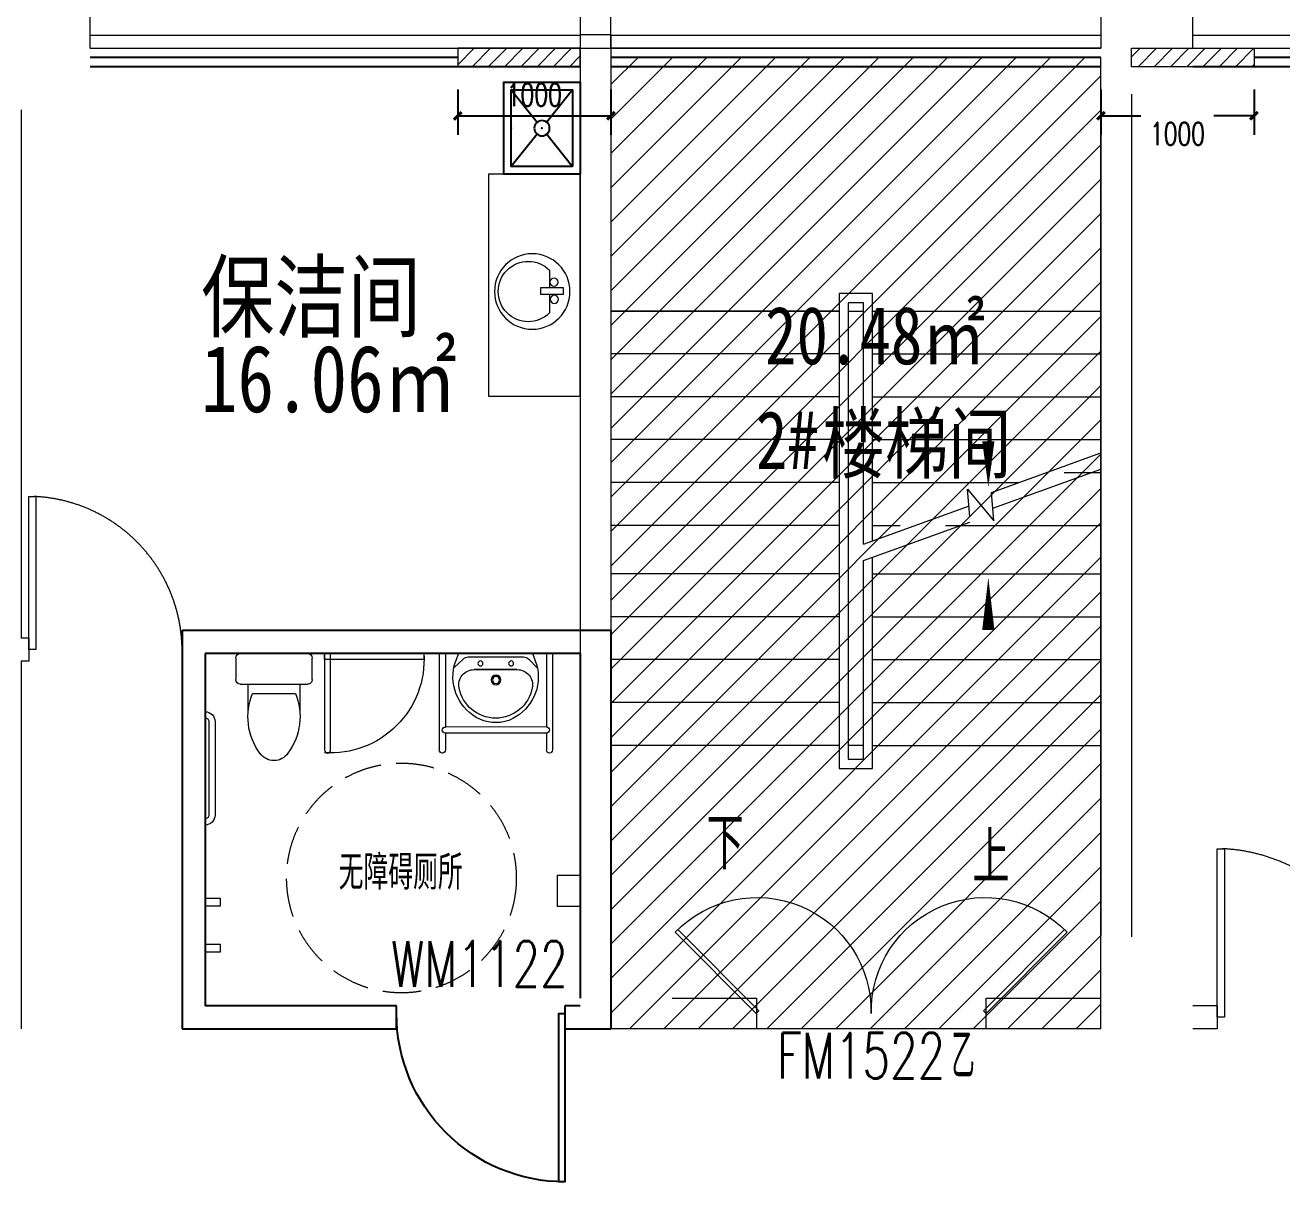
# Model space of a CAD drawing. Header units: millimetres. Extents: x 164760 to 3716174, y -1766400 to 11969.
# Drawn here: x 3494970 to 3503177, y -1753450 to -1745897 of the extents above; entities that cross this region are included whole.
import ezdxf

# ---------------------------------------------------------------- set-up
doc = ezdxf.new("R2010")
doc.units = ezdxf.units.MM
doc.header["$LTSCALE"] = 1000
doc.linetypes.add('HIDDEN', pattern=[0.375, 0.25, -0.125, 0, 0])
doc.linetypes.add('Toilet$0$DASH', pattern=[0.35, 0.25, -0.1])
doc.layers.get('0').update_dxf_attribs({"color": 253, "linetype": 'CONTINUOUS'})
doc.layers.get('Defpoints').update_dxf_attribs({"color": 250, "linetype": 'CONTINUOUS', "lineweight": 0})
for name, color, linetype in [('3', 253, 'CONTINUOUS'), ('DIM_SYMB', 253, 'CONTINUOUS'), ('FC-Text Annotation', 253, 'CONTINUOUS'), ('LVTRY', 253, 'CONTINUOUS'), ('PUB_DIM', 253, 'CONTINUOUS'), ('PUB_TEXT', 253, 'CONTINUOUS'), ('WINDOW_TEXT', 253, 'CONTINUOUS'), ('ZJ', 253, 'CONTINUOUS'), ('建-墙', 253, 'CONTINUOUS'), ('建-门', 253, 'CONTINUOUS')]:
    doc.layers.add(name, color=color, linetype=linetype)
for name, color, linetype, lineweight in [('A-FLOR-SPCL', 253, 'CONTINUOUS', 18), ('DOOR【门】', 253, 'CONTINUOUS', 0), ('RC-Hatch【天花填充】', 253, 'CONTINUOUS', 0), ('STAIR', 253, 'CONTINUOUS', 0), ('WALL', 253, 'CONTINUOUS', 0), ('Wall【墙体】', 253, 'CONTINUOUS', 0), ('Wall【新建墙】', 253, 'CONTINUOUS', 0), ('WINDOW', 253, 'CONTINUOUS', 0), ('Xline【辅助线】', 253, 'CONTINUOUS', 0), ('建-洁具', 253, 'CONTINUOUS', 5)]:
    doc.layers.add(name, color=color, linetype=linetype, lineweight=lineweight)
doc.styles.add('_TCH_DIM', font='SIMPLEX', dxfattribs={"bigfont": 'GBCBIG'})
doc.styles.add('_TCH_DIM_T3', font='SIMPLEX', dxfattribs={"width": 0.7058823529411766, "bigfont": 'GBCBIG'})
doc.styles.add('_TCH_WINDOW', font='SIMPLEX', dxfattribs={"bigfont": 'GBCBIG'})
doc.styles.add('DIM_FONT', font='SIMPLEX', dxfattribs={"width": 0.7, "bigfont": 'GBCBIG'})
doc.styles.get("Standard").update_dxf_attribs({"font": 'GBENOR', "bigfont": 'GBCBIG'})
doc.styles.add('Toilet$0$Are-Tiol-L2$0$dim_font', font='zjdz-s.shx', dxfattribs={"width": 0.7, "bigfont": 'zjdz.shx'})
doc.styles.add('宋体', font='', dxfattribs={"width": 0.7})
doc.styles.add('文字', font='')
doc.styles.get('宋体').set_extended_font_data('SimSun')
doc.styles.get('文字').set_extended_font_data('SimSun')
doc.dimstyles.new('_TCH_ARCH&&50', dxfattribs={"dimtxt": 148.75, "dimasz": 50, "dimexe": 125, "dimexo": 150, "dimgap": 63.125, "dimtad": 1, "dimdec": 0, "dimzin": 0, "dimdsep": 46, "dimtxsty": '_TCH_DIM_T3', "dimblk": 'ARCHTICK', "dimcen": 0.09, "dimclrt": 7, "dimazin": 2, "dimtfac": 1, "dimtdec": 0, "dimtix": 1, "dimtmove": 2, "dimatfit": 3, "dimfxl": 100, "dimtolj": 1, "dimtzin": 0, "dimarcsym": 0})
pattern_1 = [(45, (-53799.99999969173, 33.8616429285612), (-53.03300858899106, 53.03300858899106), [])]

# ---------------------------------------------------------------- blocks, each defined once
blk = doc.blocks.new('$WINLIB2D$00000004')
for p, q in [((-0.5, 0.5), (0.5, 0.5)), ((-0.5, 0.5), (-0.5, -0.5)), ((0.5, -0.5), (0.5, 0.5)), ((-0.5, 0.2405796575893152), (0.5, 0.2405796575893152)), ((-0.5, -0.5), (0.5, -0.5))]:
    blk.add_line(p, q)
blk = doc.blocks.new('DOOR_D01')
at = {"layer": 'DOOR【门】'}
blk.add_lwpolyline([(-0.4555555555555518, 0.9999999999999944), (-0.4555555555555518, 0), (-0.4999999999999964, 0), (-0.4999999999999964, 0.9999999999999944)], close=True, dxfattribs=at)
at = {"layer": 'DOOR【门】', "color": 8, "linetype": 'HIDDEN', "ltscale": 15}
blk.add_arc((-0.5113765151495361, -0.0104417424223312), 1.011430415491262, 0.5915171128877541, 87.46643902495387, dxfattribs=at)
blk = doc.blocks.new('$lvtry$00000191')
at = {"color": 0}
for p, q in [((-250, -50, 1e-08), (-39.04344047215273, -218.7652476222793, 1e-08)), ((39.04344047215273, -218.7652476222793, 1e-08), (250, -50, 1e-08)), ((-250, -450, 1e-08), (-39.04344047215273, -281.2347523777207, 1e-08)), ((39.04344047215273, -281.2347523777244, 1e-08), (250, -450, 1e-08))]:
    blk.add_line(p, q, dxfattribs=at)
at = {"color": 0, "elevation": 1e-08}
for points in [[(300, -500), (300, 0), (-300, 0), (-300, -500)], [(250, -450), (250, -50), (-250, -50), (-250, -450)]]:
    blk.add_lwpolyline(points, close=True, dxfattribs=at)
at = {"color": 0}
blk.add_circle((0, -250, 1e-08), 50, dxfattribs=at)
for p in [(0, -50, 1e-08), (0, -250, 1e-08)]:
    blk.add_point(p, dxfattribs=at)
blk = doc.blocks.new('M_E33IEP')
for p, q in [((135.133070936835, 135.2731110291197), (135.133070936835, 19.57579160530713)), ((43.57827665179065, -21.07154061467827), (43.57827665178882, 19.57579160530713)), ((43.57827665178882, 19.57579160530713), (193.626411730059, 19.57579160530713)), ((193.626411730059, 19.57579160530713), (193.626411730059, -21.07154061467827)), ((193.626411730059, -21.07154061467827), (43.57827665179065, -21.07154061467827)), ((135.133070936835, -21.07154061467827), (135.133070936835, -144.3902348297424))]:
    blk.add_line(p, q)
for centre, radius in [((248.3049694280737, -4.55856190031136), 246.424451583669), ((105.886400540224, 56.41243642966855), 26.67481176936781), ((104.6148061751548, -55.36772717529402), 26.67481176936781)]:
    blk.add_circle(centre, radius)
blk.add_arc((273.7368567294736, -4.55856190031136), 196.885515440561, 225.2526700260049, 134.7473299739951)
at = {"style": 'DIM_FONT', "width": 0.8, "flags": 9}
for tag in ['YSIZE', 'XSIZE']:
    blk.add_attdef(tag, (0, 0), '', height=0.5, dxfattribs=at)
at = {"width": 0.8, "flags": 9}
for tag in ['XSIZE', 'YSIZE']:
    blk.add_attdef(tag, (1.880517844404664, -250.9830134839804), '', height=150, dxfattribs=at)
blk = doc.blocks.new('海龙0430112171')
at = {"layer": 'Wall【墙体】', "color": 6}
for p, q in [((-1900.125087753869, 6000.000000018394), (-1900.125087794848, 149.9999999881256)), ((-1750.125087753869, 6000.000000018161), (-1750.125087777618, 2549.999999711523)), ((-1700.125087778084, 2549.99999971129), (-1750.125090005807, 2549.99999971129)), ((-1700.125087778084, 2399.99999971129), (-1750.125090004876, 2399.99999971129)), ((-1750.12508777855, 2399.99999971129), (-1750.125087794848, -5.26197255e-08))]:
    blk.add_line(p, q, dxfattribs=at)
blk.add_lwpolyline([(-1700.125087778084, 2549.99999971129), (-1700.125087778084, 2399.99999971129)], dxfattribs=at)
at = {"layer": '建-洁具'}
blk.add_lwpolyline([(1299.874914776534, 5579.996079233242), (1299.890563249588, 4130.857257590396), (1899.873953348025, 4130.860834517516), (1899.874914765358, 5580.000007123453)], close=True, dxfattribs=at)
at = {"xscale": 1000, "yscale": 1000, "zscale": 1000}
blk.add_blockref('DOOR_D01', (-1200.125087778084, 2474.999999721535), dxfattribs=at)
at = {"layer": 'LVTRY', "xscale": -1, "rotation": 90}
blk.add_blockref('$lvtry$00000191', (1399.874912536703, 5880.000007123453, -1e-08), dxfattribs=at)
at = {"layer": '建-洁具', "xscale": -1, "rotation": 0.0003750859142482}
blk.add_blockref('M_E33IEP', (1834.876981936395, 4817.919145704713), dxfattribs=at)
at = {"layer": 'FC-Text Annotation', "style": '文字', "width": 0.8}
for s, p in [('保洁间', (-576.1848935061134, 4560.179571418092)), ('16.06㎡', (-577.1975014084018, 4025.71409023623))]:
    blk.add_text(s, height=438.5811050578959, dxfattribs=at).set_placement(p)
blk = doc.blocks.new('海龙0506173763')
at = {"layer": 'Xline【辅助线】'}
for points in [[(-733.3444226738065, 16.74726587510668), (-750.0916885444894, 4.8894435e-09), (-1280.157277963124, 530.065589423757), (-1263.410012092907, 546.8128552939742)], [(733.344422545284, 16.74726587510668), (750.0916884159669, 4.8894435e-09), (1280.157277834601, 530.065589423757), (1263.410011964384, 546.8128552939742)]]:
    blk.add_lwpolyline(points, close=True, dxfattribs=at)
at = {"layer": 'Xline【辅助线】', "color": 8}
for centre, start, end in [((-745.0325964856893, 11.68817382352426), 359.1010990510268, 135.9107403165931), ((745.0325963571668, 11.68817382352426), 44.0892596552615, 180.8989009489731)]:
    blk.add_arc(centre, 745.0325964214327, start, end, dxfattribs=at)
blk = doc.blocks.new('海龙0506194425')
at = {"layer": 'WALL'}
for p, q in [((-649.9999998984858, 200.0000002339948), (-1399.999999961816, 200.0000002514571)), ((-649.9999998984858, 1.79046765e-07), (-649.9999998984858, 200.0000002339948)), ((1400, 200.0000001604203), (850.000000101514, 200.0000002339948)), ((850.000000101514, 200.0000002339948), (850.000000101514, 1.79046765e-07)), ((-1400, 3.243330866e-07), (-649.9999998984858, 1.79046765e-07)), ((850.000000101514, 1.79046765e-07), (1400, 0))]:
    blk.add_line(p, q, dxfattribs=at)
at = {"layer": 'Xline【辅助线】'}
blk.add_blockref('海龙0506173763', (100.0916886460036, 100.0000002016313), dxfattribs=at)
blk = doc.blocks.new('海龙0506194634')
at = {"layer": 'Xline【辅助线】', "xscale": -1}
blk.add_blockref('海龙0506194425', (0, 324.9400540704373), dxfattribs=at)
at = {"layer": 'WINDOW_TEXT', "style": '_TCH_WINDOW', "width": 0.7058823529411766}
for s, p in [('FM1522', (-715.0760292904451, 0)), ('乙', (424.9239707095548, 1.1641532e-09))]:
    blk.add_text(s, height=297.5, dxfattribs=at).set_placement(p)
blk = doc.blocks.new('Toilet$0$Are-Tiol-L2$0$_E24TTP')
for p, q in [((-169.7498989045307, 200.3977986315294), (-169.749898904527, 395.1982694279941)), ((169.7498989045234, 200.3977986315294), (169.7498989045234, 395.1982694279832)), ((-139.7498989045307, 260.3977986315294), (139.7498989045234, 260.3977986315294)), ((-249.9999999999964, 30), (-250.0000000000036, 170)), ((-220.0000000000037, 200), (219.9999999999964, 200)), ((249.9999999999964, 170), (249.9999999999964, 30)), ((219.9999999999964, 0), (-219.9999999999964, 0))]:
    blk.add_line(p, q)
for centre, radius, start, end in [((-3.638e-12, 589.5585712347456), 109.7823411183082, 33.45085782637197, 146.549142173628), ((227.3882324694678, 412.8433152033539), 397.5299272151005, 143.3618551266922, 202.5495246688739), ((-227.3882324694641, 412.8433152033612), 397.5299272150932, 337.4504753311261, 36.63814487330777), ((-220.0000000000037, 170), 30, 90, 180), ((219.9999999999964, 170), 30, 0, 90), ((-219.9999999999964, 30), 30, 180, 270), ((219.9999999999964, 30), 30, 270, 0)]:
    blk.add_arc(centre, radius, start, end)
at = {"style": 'Toilet$0$Are-Tiol-L2$0$dim_font', "width": 0.8, "flags": 9}
for tag in ['YSIZE', 'XSIZE']:
    blk.add_attdef(tag, (0, 0), '', height=0.5, dxfattribs=at)
blk = doc.blocks.new('Toilet$0$Are-Tiol-L2$0$asdassdf')
at = {"color": 0}
for p, q in [((5704.989013820886, -41085.01573508233, -0.0669888712584145), (5094.989013951272, -41085.00020985305, -0.0669882829713287)), ((5704.987995754927, -41125.01573508232, -0.0669889210496453), (5094.987995885312, -41125.00020989775, -0.0669883327625595))]:
    blk.add_line(p, q, dxfattribs=at)
at = {"color": 0, "elevation": -0.0669622072294134}
blk.add_lwpolyline([(6109.994281433587, -40370.41706810895), (6149.994281448488, -40370.41742389653), (6150.000053945993, -39721.44445247952), (6110.000053931092, -39721.4440966845)], close=True, dxfattribs=at)
at = {"color": 0, "extrusion": (9.643734e-10, -1.2448053e-09, 1), "elevation": -0.066932226672963}
blk.add_lwpolyline([(6149.994281448488, -40370.41742389657), (5519.97411545, -40370.40554277607, -0.9999999999999998), (5519.974904205715, -40330.40554279097), (6149.994636591589, -40330.41742388911)], format="xyb", dxfattribs=at)
at = {"color": 0}
for centre, radius, start, end in [((6111.189715776657, -40330.79342974725, -0.0669622069207615), 610.5836703104447, 86.35566928223759, 183.7593815891338), ((5094.987359620695, -41150.00020985313, -0.0669322266729631), 64.99999999999991, 89.99854215481892, 179.9994911509068), ((5704.987773377514, -41150.01573507486, -0.0669933085781688), 64.99999999999991, 359.99949072402, 90.00043958670611), ((5094.987359620695, -41150.00020985313, -0.0669322266729631), 24.99999999999998, 89.99854215481892, 179.9994911509068), ((5704.987773377514, -41150.01573507486, -0.0669933085781688), 24.99999999999998, 359.99949072402, 90.00043958670611)]:
    blk.add_arc(centre, radius, start, end, dxfattribs=at)
at = {"color": 0, "ltscale": 500, "extrusion": (9.643734e-10, -1.2448053e-09, 1), "rotation": 89.99949117758725}
blk.add_blockref('Toilet$0$Are-Tiol-L2$0$_E24TTP', (6150.000030629401, -40700.41742404558, -0.066932216672963), dxfattribs=at)
blk = doc.blocks.new('Toilet$0$ARE-TOIL-L2$0$ARE-TOIL-L1$0$ARE-TOIL-L1$0$ARE-TOIL-L1$0$$lvtry$00000016-flat-2')
at = {"layer": 'A-FLOR-SPCL'}
for p, q in [((-118.8512470386922, 185.2874156832695), (-193.9364588633179, 215.7227076590061)), ((-91.75968733429909, 221.5726357400417), (-177.1507615149021, 218.6804997622967)), ((89.51452862657607, -219.9716579318046), (-92.91608923114836, 220.5445863381028)), ((-92.91608923114836, 220.5445863381028), (89.51452862657607, -219.9716579318046)), ((-44.73386793769896, -170.8767094686627), (-152.5919487997889, 89.5688081458211)), ((-152.5919487997889, 89.5688081458211), (-44.73386793769896, -170.8767094686627)), ((46.29053313471376, -174.4952103123068), (-91.43867801502347, 158.0802944600582)), ((46.87197815999389, -211.2876209020615), (18.75170795060694, -285.764377720654)), ((29.32562495954335, -279.8991979211569), (91.7596873268485, -221.5726357325912))]:
    blk.add_line(p, q, dxfattribs=at)
for centre, radius in [((-100.0164283756166, 67.80707840621471), 16.33989834185802), ((-161.5926156770438, -64.37180769443512), 31.60961419936899), ((-161.5926156770438, -64.37180769443512), 22.97515901426823), ((-23.49305566959083, -116.9743422716856), 16.33989834185802)]:
    blk.add_circle(centre, radius, dxfattribs=at)
for centre, radius, start, end in [((-130.8449643608182, -84.95700051635504), 307.1481050295491, 98.67100029103774, 175.4319665428494), ((-137.6340331844985, 138.9494512826204), 50, 22.49587164987161, 67.93515368398813), ((-166.7766280584037, -68.86182750761509), 243.3762869984034, 123.0561046409623, 281.9356386218038), ((-244.9826591406018, 51.30712179094553), 100, 22.49587164987161, 123.0561046409623), ((-187.4396820701658, -77.80238834768534), 250.1771158652345, 176.0330480624165, 226.6887585385313), ((-152.599707050249, -32.42570036649704), 307.1481050295493, 205.9022965563463, 205.9068813992207), ((-137.1245782785117, -209.1383958235383), 100, 281.9356386218038, 22.49587164987161), ((0.0951779652386904, -193.6260534897446), 50, 339.3149133182912, 22.49587164987161), ((-152.599707050249, -32.42570036649704), 307.1481050295491, 227.7662369374047, 306.3207430903412)]:
    blk.add_arc(centre, radius, start, end, dxfattribs=at)
blk = doc.blocks.new('Toilet$0$ARE-TOIL-L2$0$A$C6F683E22')
at = {"layer": 'A-FLOR-SPCL'}
for p, q in [((0, 7.4505806e-09), (-629.9999999739229, -3.2484531403e-06)), ((-519.9999997727572, -40.00000271201133), (-629.9999997764825, -40.00000325590372)), ((-519.9999997727572, -40.00000271201133), (-519.9999963529408, -700.000002682209)), ((2.197921276e-07, -39.9999999627471), (-479.9999997802078, -40.00000251829624)), ((-479.9999997802078, -40.00000251829624), (-479.9999963603913, -700.000002503395)), ((-519.9999963529408, -700.000002682209), (-629.9999963454902, -700.0000032633542)), ((3.6433339119e-06, -699.9999999925494), (-479.9999963603913, -700.000002503395)), ((3.8556754589e-06, -740.000000014901), (-629.9999961629509, -740.000003285706))]:
    blk.add_line(p, q, dxfattribs=at)
for centre, radius, start, end in [((-629.9999998398125, -20.0000032633543), 19.99999999999997, 90.00000042688681, 270.0000004268868), ((-499.9999997876584, -40.00000256299972), 19.99999999999998, 0, 180), ((-629.9999962411821, -720.000003285706), 19.99999999999997, 90.00000042688681, 270.0000004268868), ((-499.999996356666, -700.0000025555491), 19.99999999999998, 180, 0)]:
    blk.add_arc(centre, radius, start, end, dxfattribs=at)
at = {"layer": 'A-FLOR-SPCL', "rotation": 337.5000008382454}
blk.add_blockref('Toilet$0$ARE-TOIL-L2$0$ARE-TOIL-L1$0$ARE-TOIL-L1$0$ARE-TOIL-L1$0$$lvtry$00000016-flat-2', (1.46169301494956, -371.5924420654774), dxfattribs=at)
blk = doc.blocks.new('*U63')
at = {"color": 0}
blk.add_lwpolyline([(550, 0), (550, 1100), (510, 1100), (510, 0)], close=True, dxfattribs=at)
blk.add_arc((550, 0), 1100, 90, 180, dxfattribs=at)
blk = doc.blocks.new('*U62')
at = {"color": 0, "xscale": 0.0009090909090909, "yscale": 0.0009090909090909, "zscale": 0.0009090909090909}
blk.add_blockref('*U63', (0, 0), dxfattribs=at)
blk = doc.blocks.new('A$C11fc8e7b')
at = {"layer": 'A-FLOR-SPCL'}
blk.add_lwpolyline([(2600.001203672495, 1999.999305467587), (2450.001203672495, 1999.999305467587), (2450.001203672495, 1799.999305467587), (2600.001203744672, 1799.999305521604)], dxfattribs=at)
for points in [[(150.0012100241147, 1801.390515773557), (249.7832567030564, 1801.390515773557), (249.7832567030564, 1850.685089397244), (150.0012100241147, 1850.685089397244)], [(150.0012100241147, 1501.390515773557), (249.7832567030564, 1501.390515773557), (249.7832567030564, 1550.685089397244), (150.0012100241147, 1550.685089397244)]]:
    blk.add_lwpolyline(points, close=True, dxfattribs=at)
at = {"layer": 'A-FLOR-SPCL', "linetype": 'Toilet$0$DASH'}
blk.add_circle((1432.550163939595, 1984.097842758987), 750, dxfattribs=at)
at = {"layer": '建-墙'}
for p, q in [((2800.001203261316, 3599.999305318576), (0.0012019039131701, 3599.999304916943)), ((0.0012019039131701, 3599.999304916943), (0.0012108366936445, 999.9993056675885)), ((2800.001203261316, 3599.999305318576), (2800.001204199158, 999.9993055388333)), ((150.0012022638693, 3449.999305191916), (150.0012101656757, 1149.999305683421)), ((2600.001203322783, 3449.99930554349), (150.0012022638693, 3449.999305191916)), ((2600.001203322783, 3449.99930554349), (2600.001204134896, 1199.99930557562)), ((1400.001204474363, 1149.99930575001), (150.0012101656757, 1149.999305683421)), ((1400.001204467844, 999.9993056145031), (1400.001204474363, 1149.99930575001)), ((2600.001204134896, 1149.99930557562), (2500.001204474829, 1149.999305699486)), ((2500.001204474829, 1149.999305699486), (2500.00120446831, 999.999305563746)), ((0.0012108366936445, 999.9993056675885), (1400.001204467844, 999.9993056145031)), ((2500.00120446831, 999.999305563746), (2800.001204199158, 999.9993055388333))]:
    blk.add_line(p, q, dxfattribs=at)
at = {"layer": 'A-FLOR-SPCL', "extrusion": (1.1782428231e-06, 2.45170339e-08, 0.9999999999993056), "xscale": -1, "rotation": 270.001018975459}
blk.add_blockref('Toilet$0$ARE-TOIL-L2$0$A$C6F683E22', (2419.223559428707, 3450.004988119179, 0.0024957546166678), dxfattribs=at)
at = {"layer": 'A-FLOR-SPCL', "extrusion": (2.57333995614e-05, 7.06980234214e-05, 0.9999999971697908), "xscale": -1, "rotation": 269.9989812391429}
blk.add_blockref('Toilet$0$Are-Tiol-L2$0$asdassdf', (41300.30926846555, -2700.724417419932, 0.3263370140257641), dxfattribs=at)
at = {"layer": '建-门', "xscale": -1100, "yscale": 1100, "zscale": 199.9999999999989, "rotation": 179.9999999973677}
blk.add_blockref('*U62', (1950.001204189379, 1099.999305655015), dxfattribs=at)
at = {"layer": 'ZJ'}
blk.add_text('无障碍厕所', height=225, dxfattribs=at).set_placement((1022.395670370199, 1907.845939159859))
blk = doc.blocks.new('_ArchTick')
at = {"color": 2, "linetype": 'ByBlock', "const_width": 0.4}
blk.add_lwpolyline([(-0.5, -0.5), (0.5, 0.5)], dxfattribs=at)
blk = doc.blocks.new('*D67')
at = {"layer": 'Defpoints', "color": 0, "transparency": 16777216}
for p in [(2436747.972406342, -1400065.227649227), (2437747.972406068, -1400065.227649227), (2437747.972406068, -1400386.115613422)]:
    blk.add_point(p, dxfattribs=at)
at = {"layer": 'PUB_DIM', "color": 0, "lineweight": -2, "transparency": 16777216}
for p, q in [((2436747.972406342, -1400215.227649227), (2436747.972406342, -1400511.115613422)), ((2437747.972406068, -1400215.227649227), (2437747.972406068, -1400511.115613422)), ((2436747.972406342, -1400386.115613422), (2437747.972406068, -1400386.115613422))]:
    blk.add_line(p, q, dxfattribs=at)
at = {"layer": 'PUB_DIM', "color": 0, "lineweight": -2, "transparency": 16777216, "xscale": 50, "yscale": 50, "zscale": 50, "rotation": 180}
blk.add_blockref('_ArchTick', (2436747.972406342, -1400386.115613422), dxfattribs=at)
at = {"layer": 'PUB_DIM', "color": 0, "lineweight": -2, "transparency": 16777216, "xscale": 50, "yscale": 50, "zscale": 50}
blk.add_blockref('_ArchTick', (2437747.972406068, -1400386.115613422), dxfattribs=at)
at = {"layer": 'PUB_DIM', "color": 7, "transparency": 16777216, "insert": (2437247.972406205, -1400248.615613422), "char_height": 148.75, "attachment_point": 5, "style": '_TCH_DIM_T3'}
blk.add_mtext('\\A1;1000', dxfattribs=at)
blk = doc.blocks.new('*D68')
at = {"layer": 'Defpoints', "color": 0, "transparency": 16777216}
for p in [(2440947.97240606, -1400065.227649227), (2441947.972405786, -1400065.227649227), (2441947.972405786, -1400386.115613422)]:
    blk.add_point(p, dxfattribs=at)
at = {"layer": 'PUB_DIM', "color": 0, "lineweight": -2, "transparency": 16777216}
for p, q in [((2440947.97240606, -1400215.227649227), (2440947.97240606, -1400511.115613422)), ((2441947.972405786, -1400215.227649227), (2441947.972405786, -1400511.115613422)), ((2440947.97240606, -1400386.115613422), (2441209.847405923, -1400386.115613422)), ((2441947.972405786, -1400386.115613422), (2441686.097405924, -1400386.115613422))]:
    blk.add_line(p, q, dxfattribs=at)
at = {"layer": 'PUB_DIM', "color": 0, "lineweight": -2, "transparency": 16777216, "xscale": 50, "yscale": 50, "zscale": 50, "rotation": 180}
blk.add_blockref('_ArchTick', (2440947.97240606, -1400386.115613422), dxfattribs=at)
at = {"layer": 'PUB_DIM', "color": 0, "lineweight": -2, "transparency": 16777216, "xscale": 50, "yscale": 50, "zscale": 50}
blk.add_blockref('_ArchTick', (2441947.972405786, -1400386.115613422), dxfattribs=at)
at = {"layer": 'PUB_DIM', "color": 7, "transparency": 16777216, "insert": (2441447.972405923, -1400503.161921989), "char_height": 148.75, "attachment_point": 5, "style": '_TCH_DIM_T3'}
blk.add_mtext('\\A1;1000', dxfattribs=at)
blk = doc.blocks.new('*D71')
at = {"layer": 'Defpoints', "color": 0, "transparency": 16777216}
for p in [(2436747.972406342, -1400065.227649227), (2437747.972406068, -1400065.227649227), (2437747.972406068, -1400386.115613422)]:
    blk.add_point(p, dxfattribs=at)
at = {"layer": 'PUB_DIM', "color": 0, "lineweight": -2, "transparency": 16777216}
for p, q in [((2436747.972406342, -1400215.227649227), (2436747.972406342, -1400511.115613422)), ((2437747.972406068, -1400215.227649227), (2437747.972406068, -1400511.115613422)), ((2436747.972406342, -1400386.115613422), (2437747.972406068, -1400386.115613422))]:
    blk.add_line(p, q, dxfattribs=at)
at = {"layer": 'PUB_DIM', "color": 0, "lineweight": -2, "transparency": 16777216, "xscale": 50, "yscale": 50, "zscale": 50, "rotation": 180}
blk.add_blockref('_ArchTick', (2436747.972406342, -1400386.115613422), dxfattribs=at)
at = {"layer": 'PUB_DIM', "color": 0, "lineweight": -2, "transparency": 16777216, "xscale": 50, "yscale": 50, "zscale": 50}
blk.add_blockref('_ArchTick', (2437747.972406068, -1400386.115613422), dxfattribs=at)
at = {"layer": 'PUB_DIM', "color": 7, "transparency": 16777216, "insert": (2437247.972406205, -1400248.615613422), "char_height": 148.75, "attachment_point": 5, "style": '_TCH_DIM_T3'}
blk.add_mtext('\\A1;1000', dxfattribs=at)
blk = doc.blocks.new('*D72')
at = {"layer": 'Defpoints', "color": 0, "transparency": 16777216}
for p in [(2440947.97240606, -1400065.227649227), (2441947.972405786, -1400065.227649227), (2441947.972405786, -1400386.115613422)]:
    blk.add_point(p, dxfattribs=at)
at = {"layer": 'PUB_DIM', "color": 0, "lineweight": -2, "transparency": 16777216}
for p, q in [((2440947.97240606, -1400215.227649227), (2440947.97240606, -1400511.115613422)), ((2441947.972405786, -1400215.227649227), (2441947.972405786, -1400511.115613422)), ((2440947.97240606, -1400386.115613422), (2441209.847405923, -1400386.115613422)), ((2441947.972405786, -1400386.115613422), (2441686.097405924, -1400386.115613422))]:
    blk.add_line(p, q, dxfattribs=at)
at = {"layer": 'PUB_DIM', "color": 0, "lineweight": -2, "transparency": 16777216, "xscale": 50, "yscale": 50, "zscale": 50, "rotation": 180}
blk.add_blockref('_ArchTick', (2440947.97240606, -1400386.115613422), dxfattribs=at)
at = {"layer": 'PUB_DIM', "color": 0, "lineweight": -2, "transparency": 16777216, "xscale": 50, "yscale": 50, "zscale": 50}
blk.add_blockref('_ArchTick', (2441947.972405786, -1400386.115613422), dxfattribs=at)
at = {"layer": 'PUB_DIM', "color": 7, "transparency": 16777216, "insert": (2441447.972405923, -1400503.161921989), "char_height": 148.75, "attachment_point": 5, "style": '_TCH_DIM_T3'}
blk.add_mtext('\\A1;1000', dxfattribs=at)
blk = doc.blocks.new('*D75')
at = {"layer": 'Defpoints', "color": 0, "transparency": 16777216}
for p in [(2436747.972406342, -1400065.227649227), (2437747.972406068, -1400065.227649227), (2437747.972406068, -1400386.115613422)]:
    blk.add_point(p, dxfattribs=at)
at = {"layer": 'PUB_DIM', "color": 0, "lineweight": -2, "transparency": 16777216}
for p, q in [((2436747.972406342, -1400215.227649227), (2436747.972406342, -1400511.115613422)), ((2437747.972406068, -1400215.227649227), (2437747.972406068, -1400511.115613422)), ((2436747.972406342, -1400386.115613422), (2437747.972406068, -1400386.115613422))]:
    blk.add_line(p, q, dxfattribs=at)
at = {"layer": 'PUB_DIM', "color": 0, "lineweight": -2, "transparency": 16777216, "xscale": 50, "yscale": 50, "zscale": 50, "rotation": 180}
blk.add_blockref('_ArchTick', (2436747.972406342, -1400386.115613422), dxfattribs=at)
at = {"layer": 'PUB_DIM', "color": 0, "lineweight": -2, "transparency": 16777216, "xscale": 50, "yscale": 50, "zscale": 50}
blk.add_blockref('_ArchTick', (2437747.972406068, -1400386.115613422), dxfattribs=at)
at = {"layer": 'PUB_DIM', "color": 7, "transparency": 16777216, "insert": (2437247.972406205, -1400248.615613422), "char_height": 148.75, "attachment_point": 5, "style": '_TCH_DIM_T3'}
blk.add_mtext('\\A1;1000', dxfattribs=at)
blk = doc.blocks.new('*D76')
at = {"layer": 'Defpoints', "color": 0, "transparency": 16777216}
for p in [(2440947.97240606, -1400065.227649227), (2441947.972405786, -1400065.227649227), (2441947.972405786, -1400386.115613422)]:
    blk.add_point(p, dxfattribs=at)
at = {"layer": 'PUB_DIM', "color": 0, "lineweight": -2, "transparency": 16777216}
for p, q in [((2440947.97240606, -1400215.227649227), (2440947.97240606, -1400511.115613422)), ((2441947.972405786, -1400215.227649227), (2441947.972405786, -1400511.115613422)), ((2440947.97240606, -1400386.115613422), (2441209.847405923, -1400386.115613422)), ((2441947.972405786, -1400386.115613422), (2441686.097405924, -1400386.115613422))]:
    blk.add_line(p, q, dxfattribs=at)
at = {"layer": 'PUB_DIM', "color": 0, "lineweight": -2, "transparency": 16777216, "xscale": 50, "yscale": 50, "zscale": 50, "rotation": 180}
blk.add_blockref('_ArchTick', (2440947.97240606, -1400386.115613422), dxfattribs=at)
at = {"layer": 'PUB_DIM', "color": 0, "lineweight": -2, "transparency": 16777216, "xscale": 50, "yscale": 50, "zscale": 50}
blk.add_blockref('_ArchTick', (2441947.972405786, -1400386.115613422), dxfattribs=at)
at = {"layer": 'PUB_DIM', "color": 7, "transparency": 16777216, "insert": (2441447.972405923, -1400503.161921989), "char_height": 148.75, "attachment_point": 5, "style": '_TCH_DIM_T3'}
blk.add_mtext('\\A1;1000', dxfattribs=at)
blk = doc.blocks.new('*D79')
at = {"layer": 'Defpoints', "color": 0, "transparency": 16777216}
for p in [(2436747.972406342, -1400065.227649227), (2437747.972406068, -1400065.227649227), (2437747.972406068, -1400386.115613422)]:
    blk.add_point(p, dxfattribs=at)
at = {"layer": 'PUB_DIM', "color": 0, "lineweight": -2, "transparency": 16777216}
for p, q in [((2436747.972406342, -1400215.227649227), (2436747.972406342, -1400511.115613422)), ((2437747.972406068, -1400215.227649227), (2437747.972406068, -1400511.115613422)), ((2436747.972406342, -1400386.115613422), (2437747.972406068, -1400386.115613422))]:
    blk.add_line(p, q, dxfattribs=at)
at = {"layer": 'PUB_DIM', "color": 0, "lineweight": -2, "transparency": 16777216, "xscale": 50, "yscale": 50, "zscale": 50, "rotation": 180}
blk.add_blockref('_ArchTick', (2436747.972406342, -1400386.115613422), dxfattribs=at)
at = {"layer": 'PUB_DIM', "color": 0, "lineweight": -2, "transparency": 16777216, "xscale": 50, "yscale": 50, "zscale": 50}
blk.add_blockref('_ArchTick', (2437747.972406068, -1400386.115613422), dxfattribs=at)
at = {"layer": 'PUB_DIM', "color": 7, "transparency": 16777216, "insert": (2437247.972406205, -1400248.615613422), "char_height": 148.75, "attachment_point": 5, "style": '_TCH_DIM_T3'}
blk.add_mtext('\\A1;1000', dxfattribs=at)
blk = doc.blocks.new('*D80')
at = {"layer": 'Defpoints', "color": 0, "transparency": 16777216}
for p in [(2440947.97240606, -1400065.227649227), (2441947.972405786, -1400065.227649227), (2441947.972405786, -1400386.115613422)]:
    blk.add_point(p, dxfattribs=at)
at = {"layer": 'PUB_DIM', "color": 0, "lineweight": -2, "transparency": 16777216}
for p, q in [((2440947.97240606, -1400215.227649227), (2440947.97240606, -1400511.115613422)), ((2441947.972405786, -1400215.227649227), (2441947.972405786, -1400511.115613422)), ((2440947.97240606, -1400386.115613422), (2441209.847405923, -1400386.115613422)), ((2441947.972405786, -1400386.115613422), (2441686.097405924, -1400386.115613422))]:
    blk.add_line(p, q, dxfattribs=at)
at = {"layer": 'PUB_DIM', "color": 0, "lineweight": -2, "transparency": 16777216, "xscale": 50, "yscale": 50, "zscale": 50, "rotation": 180}
blk.add_blockref('_ArchTick', (2440947.97240606, -1400386.115613422), dxfattribs=at)
at = {"layer": 'PUB_DIM', "color": 0, "lineweight": -2, "transparency": 16777216, "xscale": 50, "yscale": 50, "zscale": 50}
blk.add_blockref('_ArchTick', (2441947.972405786, -1400386.115613422), dxfattribs=at)
at = {"layer": 'PUB_DIM', "color": 7, "transparency": 16777216, "insert": (2441447.972405923, -1400503.161921989), "char_height": 148.75, "attachment_point": 5, "style": '_TCH_DIM_T3'}
blk.add_mtext('\\A1;1000', dxfattribs=at)
blk = doc.blocks.new('*D83')
at = {"layer": 'Defpoints', "color": 0, "transparency": 16777216}
for p in [(2436747.972406342, -1400065.227649227), (2437747.972406068, -1400065.227649227), (2437747.972406068, -1400386.115613422)]:
    blk.add_point(p, dxfattribs=at)
at = {"layer": 'PUB_DIM', "color": 0, "lineweight": -2, "transparency": 16777216}
for p, q in [((2436747.972406342, -1400215.227649227), (2436747.972406342, -1400511.115613422)), ((2437747.972406068, -1400215.227649227), (2437747.972406068, -1400511.115613422)), ((2436747.972406342, -1400386.115613422), (2437747.972406068, -1400386.115613422))]:
    blk.add_line(p, q, dxfattribs=at)
at = {"layer": 'PUB_DIM', "color": 0, "lineweight": -2, "transparency": 16777216, "xscale": 50, "yscale": 50, "zscale": 50, "rotation": 180}
blk.add_blockref('_ArchTick', (2436747.972406342, -1400386.115613422), dxfattribs=at)
at = {"layer": 'PUB_DIM', "color": 0, "lineweight": -2, "transparency": 16777216, "xscale": 50, "yscale": 50, "zscale": 50}
blk.add_blockref('_ArchTick', (2437747.972406068, -1400386.115613422), dxfattribs=at)
at = {"layer": 'PUB_DIM', "color": 7, "transparency": 16777216, "insert": (2437247.972406205, -1400248.615613422), "char_height": 148.75, "attachment_point": 5, "style": '_TCH_DIM_T3'}
blk.add_mtext('\\A1;1000', dxfattribs=at)
blk = doc.blocks.new('*D84')
at = {"layer": 'Defpoints', "color": 0, "transparency": 16777216}
for p in [(2440947.97240606, -1400065.227649227), (2441947.972405786, -1400065.227649227), (2441947.972405786, -1400386.115613422)]:
    blk.add_point(p, dxfattribs=at)
at = {"layer": 'PUB_DIM', "color": 0, "lineweight": -2, "transparency": 16777216}
for p, q in [((2440947.97240606, -1400215.227649227), (2440947.97240606, -1400511.115613422)), ((2441947.972405786, -1400215.227649227), (2441947.972405786, -1400511.115613422)), ((2440947.97240606, -1400386.115613422), (2441209.847405923, -1400386.115613422)), ((2441947.972405786, -1400386.115613422), (2441686.097405924, -1400386.115613422))]:
    blk.add_line(p, q, dxfattribs=at)
at = {"layer": 'PUB_DIM', "color": 0, "lineweight": -2, "transparency": 16777216, "xscale": 50, "yscale": 50, "zscale": 50, "rotation": 180}
blk.add_blockref('_ArchTick', (2440947.97240606, -1400386.115613422), dxfattribs=at)
at = {"layer": 'PUB_DIM', "color": 0, "lineweight": -2, "transparency": 16777216, "xscale": 50, "yscale": 50, "zscale": 50}
blk.add_blockref('_ArchTick', (2441947.972405786, -1400386.115613422), dxfattribs=at)
at = {"layer": 'PUB_DIM', "color": 7, "transparency": 16777216, "insert": (2441447.972405923, -1400503.161921989), "char_height": 148.75, "attachment_point": 5, "style": '_TCH_DIM_T3'}
blk.add_mtext('\\A1;1000', dxfattribs=at)
blk = doc.blocks.new('*D87')
at = {"layer": 'Defpoints', "color": 0, "transparency": 16777216}
for p in [(2436747.972406342, -1400065.227649227), (2437747.972406068, -1400065.227649227), (2437747.972406068, -1400386.115613422)]:
    blk.add_point(p, dxfattribs=at)
at = {"layer": 'PUB_DIM', "color": 0, "lineweight": -2, "transparency": 16777216}
for p, q in [((2436747.972406342, -1400215.227649227), (2436747.972406342, -1400511.115613422)), ((2437747.972406068, -1400215.227649227), (2437747.972406068, -1400511.115613422)), ((2436747.972406342, -1400386.115613422), (2437747.972406068, -1400386.115613422))]:
    blk.add_line(p, q, dxfattribs=at)
at = {"layer": 'PUB_DIM', "color": 0, "lineweight": -2, "transparency": 16777216, "xscale": 50, "yscale": 50, "zscale": 50, "rotation": 180}
blk.add_blockref('_ArchTick', (2436747.972406342, -1400386.115613422), dxfattribs=at)
at = {"layer": 'PUB_DIM', "color": 0, "lineweight": -2, "transparency": 16777216, "xscale": 50, "yscale": 50, "zscale": 50}
blk.add_blockref('_ArchTick', (2437747.972406068, -1400386.115613422), dxfattribs=at)
at = {"layer": 'PUB_DIM', "color": 7, "transparency": 16777216, "insert": (2437247.972406205, -1400248.615613422), "char_height": 148.75, "attachment_point": 5, "style": '_TCH_DIM_T3'}
blk.add_mtext('\\A1;1000', dxfattribs=at)
blk = doc.blocks.new('*D88')
at = {"layer": 'Defpoints', "color": 0, "transparency": 16777216}
for p in [(2440947.97240606, -1400065.227649227), (2441947.972405786, -1400065.227649227), (2441947.972405786, -1400386.115613422)]:
    blk.add_point(p, dxfattribs=at)
at = {"layer": 'PUB_DIM', "color": 0, "lineweight": -2, "transparency": 16777216}
for p, q in [((2440947.97240606, -1400215.227649227), (2440947.97240606, -1400511.115613422)), ((2441947.972405786, -1400215.227649227), (2441947.972405786, -1400511.115613422)), ((2440947.97240606, -1400386.115613422), (2441209.847405923, -1400386.115613422)), ((2441947.972405786, -1400386.115613422), (2441686.097405924, -1400386.115613422))]:
    blk.add_line(p, q, dxfattribs=at)
at = {"layer": 'PUB_DIM', "color": 0, "lineweight": -2, "transparency": 16777216, "xscale": 50, "yscale": 50, "zscale": 50, "rotation": 180}
blk.add_blockref('_ArchTick', (2440947.97240606, -1400386.115613422), dxfattribs=at)
at = {"layer": 'PUB_DIM', "color": 0, "lineweight": -2, "transparency": 16777216, "xscale": 50, "yscale": 50, "zscale": 50}
blk.add_blockref('_ArchTick', (2441947.972405786, -1400386.115613422), dxfattribs=at)
at = {"layer": 'PUB_DIM', "color": 7, "transparency": 16777216, "insert": (2441447.972405923, -1400503.161921989), "char_height": 148.75, "attachment_point": 5, "style": '_TCH_DIM_T3'}
blk.add_mtext('\\A1;1000', dxfattribs=at)
blk = doc.blocks.new('beichen')
at = {"layer": 'RC-Hatch【天花填充】'}
h = blk.add_hatch(dxfattribs=at)
h.set_pattern_fill('ANSI31', color=251, scale=600, style=0)
h.set_pattern_definition(pattern_1)
h.paths.add_polyline_path([(2437547.972406343, -1400065.227649227), (2437547.972406343, -1399945.227649227), (2436747.972406342, -1399945.22764217), (2436747.972406342, -1400065.227642171)])
h = blk.add_hatch(dxfattribs=at)
h.set_pattern_fill('ANSI31', color=251, scale=600, style=0)
h.set_pattern_definition(pattern_1)
h.paths.add_polyline_path([(2441147.972405786, -1400065.227649227), (2441147.972405786, -1399945.227649227), (2441947.972405786, -1399945.22764217), (2441947.972405786, -1400065.227642171)])
at = {"layer": '3'}
for p, q in [((2437547.97240633, -1400065.227642263), (2434347.97240613, -1400065.227641892)), ((2448147.972406033, -1400065.227646738), (2441547.972406081, -1400065.227645971))]:
    blk.add_line(p, q, dxfattribs=at)
at = {"layer": 'Wall【新建墙】', "color": 4}
for points in [[(2437547.972406343, -1400065.227649227), (2437547.972406343, -1399945.227649227), (2436747.972406342, -1399945.227649227), (2436747.972406342, -1400065.227649227)], [(2441147.972405786, -1400065.227649227), (2441147.972405786, -1399945.227649227), (2441947.972405786, -1399945.227649227), (2441947.972405786, -1400065.227649227)]]:
    blk.add_lwpolyline(points, close=True, dxfattribs=at)
at = {"layer": 'PUB_DIM'}
for picture in ['*D67', '*D71', '*D75', '*D79', '*D83', '*D87']:
    dim = blk.add_aligned_dim(p1=(2436747.972406342, -1400065.227649227), p2=(2437747.972406068, -1400065.227649227), distance=-320.88796419487335, dimstyle='_TCH_ARCH&&50', dxfattribs=at)
    dim.commit()
    dim.dimension.update_dxf_attribs({"geometry": picture, "text_midpoint": (2437247.972406205, -1400248.615613422)})
for picture in ['*D68', '*D72', '*D76', '*D80', '*D84', '*D88']:
    dim = blk.add_linear_dim(base=(2441947.972405786, -1400386.115613422), p1=(2440947.97240606, -1400065.227649227), p2=(2441947.972405786, -1400065.227649227), angle=0, dimstyle='_TCH_ARCH&&50', dxfattribs=at)
    dim.commit()
    dim.dimension.update_dxf_attribs({"geometry": picture, "text_midpoint": (2441447.972405923, -1400503.161921989), "dimtype": 129})

msp = doc.modelspace()

# ---------------------------------------------------------------- hatches: boundary and pattern name
at = {"layer": 'Xline【辅助线】'}
h = msp.add_hatch(dxfattribs=at)
h.set_pattern_fill('ANSI31', color=256, scale=100)
h.set_pattern_definition([(45, (1006847.324083924, -372233.8134088982), (-112.2532015133644, 112.2532015133644), [])])
h.paths.add_polyline_path([(3498795.296489969, -1752449.080443524), (3501995.296489967, -1752449.080443524), (3501995.296489964, -1746108.634376834), (3498795.296489966, -1746108.634376834)])

# ---------------------------------------------------------------- linework, layer by layer
at = {"layer": '3'}
for p, q in [((3497795.296490267, -1746108.634376533), (3495395.296490061, -1746108.634376254)), ((3498595.296490255, -1746168.634376626), (3495395.296490055, -1746168.634376254)), ((3501995.296490013, -1746108.63437702), (3498795.296490253, -1746108.634376649)), ((3501995.296490006, -1746168.63437702), (3498795.296490253, -1746168.634376649)), ((3509195.296489957, -1746168.6343811), (3502595.296490005, -1746168.634380334)), ((3509195.296489965, -1746108.6343811), (3502995.29648971, -1746108.63438038))]:
    msp.add_line(p, q, dxfattribs=at)
at = {"layer": 'A-FLOR-SPCL'}
msp.add_lwpolyline([(3498795.296489947, -1752449.080443378), (3501995.296489985, -1752449.080443378), (3501995.296489984, -1746108.634376834), (3498795.296489946, -1746108.634376834)], close=True, dxfattribs=at)
at = {"layer": 'DIM_SYMB'}
for points in [[(3499515.296490237, -1751025.628007164, 0, 0, 0), (3499515.296490237, -1746904.025679392, 0, 0, 0), (3501260.296490236, -1746904.02567939, 0, 0, 0), (3501260.296490236, -1748914.02567939, 0, 80.00000000000001, 0), (3501260.296490236, -1748614.02567939, 0, 0, 0)], [(3501260.296490234, -1751049.884434443, 0, 0, 0), (3501260.296490236, -1749546.780012872, 0, 80.00000000000001, 0), (3501260.296490235, -1749846.780012872, 0, 0, 0)]]:
    msp.add_lwpolyline(points, format="xyseb", dxfattribs=at)
at = {"layer": 'STAIR'}
for p, q in [((3501995.296489992, -1746048.634383604), (3498795.296489992, -1746048.634383604)), ((3498795.296489992, -1746048.634383604), (3498795.296489992, -1747698.634383604)), ((3501995.296489992, -1747698.634383604), (3501995.296489988, -1746348.634383771)), ((3500504.796490024, -1747650.218800906), (3500285.796490024, -1747650.218800906)), ((3500285.796490025, -1747650.218800906), (3500285.796490025, -1750750.218800906)), ((3500504.796490034, -1749265.387142705), (3500504.796490025, -1747650.218800906)), ((3498795.296489992, -1747698.634383604), (3498795.296489992, -1750498.634383604)), ((3500444.796489984, -1747710.218800906), (3500345.796490025, -1747710.218800906)), ((3500345.796490025, -1747710.218800906), (3500345.796490025, -1750690.218800906)), ((3500444.796489974, -1749287.057571619), (3500444.796489985, -1747710.218800906)), ((3501995.296489984, -1748625.473154134), (3501995.296489992, -1747698.634383604)), ((3500285.796490034, -1747764.080443412), (3498795.296489992, -1747764.080443429)), ((3498795.296489992, -1747764.080443429), (3500285.796490034, -1747764.080443404)), ((3500345.796490015, -1747764.080443404), (3500444.796489974, -1747764.080443419)), ((3500345.796489992, -1747800.218800876), (3500345.796489992, -1750600.218800876)), ((3500444.796489983, -1749287.057571616), (3500444.796489992, -1747800.218800876)), ((3500504.796490034, -1747764.080443412), (3501995.296489992, -1747764.080443429)), ((3500504.796490034, -1747764.080443419), (3501995.296489992, -1747764.080443429)), ((3500285.796490034, -1748044.080443412), (3498795.296489992, -1748044.08044343)), ((3500504.796490034, -1748044.080443412), (3501995.296489992, -1748044.08044343)), ((3500285.796490034, -1748324.080443491), (3498795.296489992, -1748324.08044343)), ((3500504.796490034, -1748324.080443491), (3501995.296489992, -1748324.08044343)), ((3500285.796490034, -1748604.080443412), (3498795.296489992, -1748604.08044343)), ((3500504.796490034, -1748604.080443412), (3501995.296489992, -1748604.08044343)), ((3501281.388102463, -1748948.764229858), (3501995.296489984, -1748690.919214037)), ((3501290.15620504, -1749051.919879641), (3501995.296489984, -1748797.241672888)), ((3501995.296489992, -1750498.634383604), (3501995.296489984, -1748731.795612931)), ((3500285.796490034, -1748884.080443412), (3498795.296489992, -1748884.08044343)), ((3500504.796490034, -1748884.080443412), (3501460.48133593, -1748884.080443424)), ((3501754.86164369, -1748818.634383601), (3501995.296489992, -1748818.634383604)), ((3501139.935256196, -1749106.175752809), (3501124.823295383, -1748928.385390222)), ((3501124.823295383, -1748928.385390222), (3501297.20575871, -1749134.857007969)), ((3501297.20575871, -1749134.857007969), (3501281.388102463, -1748948.764229858)), ((3500444.796489983, -1749287.057571477), (3501131.167153619, -1749039.158460476)), ((3500285.796490034, -1749164.080443413), (3498795.296489992, -1749164.08044343)), ((3500444.796489983, -1749393.380030305), (3501139.935256196, -1749142.314110256)), ((3500504.796490034, -1749164.080443413), (3500685.231336504, -1749164.080443422)), ((3500979.61164403, -1749164.080443426), (3501995.296489992, -1749164.08044343)), ((3500504.796490025, -1750750.218800906), (3500504.796490034, -1749371.709601394)), ((3500444.796489992, -1750600.218800876), (3500444.796489983, -1749393.380030304)), ((3500444.796489985, -1750690.218800906), (3500444.796489974, -1749393.380030307)), ((3500285.796490034, -1749480.21880086), (3498795.296489992, -1749480.218800877)), ((3500504.796490034, -1749480.21880086), (3501995.296489992, -1749480.218800877)), ((3500285.796490034, -1749760.218800938), (3498795.296489992, -1749760.218800876)), ((3500504.796490034, -1749760.218800859), (3501995.296489992, -1749760.218800876)), ((3500285.796490034, -1750040.218800938), (3498795.296489992, -1750040.218800877)), ((3500504.796490034, -1750040.218800938), (3501995.296489992, -1750040.218800877)), ((3500285.796490034, -1750320.218800859), (3498795.296489992, -1750320.218800877)), ((3500504.796490034, -1750320.218800859), (3501995.296489992, -1750320.218800877)), ((3500285.796490034, -1750600.21880086), (3498795.296489992, -1750600.218800876)), ((3500444.796489992, -1750600.218800876), (3500345.796489992, -1750600.218800876)), ((3500504.796490034, -1750600.21880086), (3501995.296489992, -1750600.218800876)), ((3500345.796490025, -1750690.218800906), (3500444.796489985, -1750690.218800906)), ((3500285.796490025, -1750750.218800906), (3500504.796490025, -1750750.218800906))]:
    msp.add_line(p, q, dxfattribs=at)
at = {"layer": 'WALL'}
for p, q in [((3498595.296489998, -1745748.634383619), (3498595.296489998, -1746048.634383602)), ((3498795.296489998, -1746048.634383602), (3498795.296489998, -1745748.634383619)), ((3498595.296490255, -1745961.13438361), (3498595.29649026, -1751748.634383771)), ((3498795.296490255, -1745961.13438361), (3498595.296490255, -1745961.13438361)), ((3498795.296490255, -1745961.13438361), (3498795.296490234, -1751748.634383771)), ((3498595.296489998, -1746048.634383602), (3498795.296489998, -1746048.634383602)), ((3501995.296489986, -1746348.634383604), (3501995.296489994, -1751841.850841141)), ((3502195.296489986, -1746348.634383604), (3502195.296489986, -1751850.218800731))]:
    msp.add_line(p, q, dxfattribs=at)
at = {"layer": 'Wall【墙体】', "color": 6}
for p, q in [((3502753.895492724, -1752300.218800731), (3502595.296489975, -1752300.218800731)), ((3502753.895492724, -1752300.218800735), (3502753.895492724, -1752450.21880075)), ((3502753.895492724, -1752450.218800731), (3502595.296489975, -1752450.218800731))]:
    msp.add_line(p, q, dxfattribs=at)

# ---------------------------------------------------------------- block references
for name, p in [('beichen', (1061047.324083924, -346103.4067343718)), ('A$C11fc8e7b', (3495995.295286032, -1753450.218105801))]:
    msp.add_blockref(name, p)
at = {"xscale": 1100, "yscale": 1100, "zscale": 1100}
msp.add_blockref('DOOR_D01', (3503303.895492724, -1752375.218800746), dxfattribs=at)
at = {"layer": 'WINDOW'}
ref = msp.add_blockref('$WINLIB2D$00000004', (3496995.296489964, -1745883.634383604), dxfattribs=dict(at, xscale=3200, yscale=-330, zscale=3200))
ref.add_attrib('A', 'C3230', (3496016.835562673, -1745622.384383586), dxfattribs={"layer": 'WINDOW_TEXT', "height": 297.5, "style": '_TCH_WINDOW', "width": 0.7058823529411766})
ref = msp.add_blockref('$WINLIB2D$00000004', (3500395.296489991, -1745883.634383604), dxfattribs=dict(at, xscale=3200, yscale=-330, zscale=3200))
ref.add_attrib('A', 'C3230', (3500120.110328909, -1745622.384383588), dxfattribs={"layer": 'WINDOW_TEXT', "height": 297.5, "style": '_TCH_WINDOW', "width": 0.7058823529411766})
ref = msp.add_blockref('$WINLIB2D$00000004', (3504195.296489986, -1745883.634383604), dxfattribs=dict(at, xscale=3200, yscale=-330, zscale=3200))
ref.add_attrib('A', 'C3230', (3503216.835562694, -1745622.384383604), dxfattribs={"layer": 'WINDOW_TEXT', "height": 297.5, "style": '_TCH_WINDOW', "width": 0.7058823529411766})
at = {"layer": 'Xline【辅助线】'}
for name, p in [('海龙0430112171', (3496695.42157774, -1752450.218800313)), ('海龙0506194634', (3500595.296489905, -1752775.158854949))]:
    msp.add_blockref(name, p, dxfattribs=at)

# ---------------------------------------------------------------- texts
at = {"layer": 'PUB_TEXT', "style": '宋体', "width": 0.8}
for s, p in [('20.48㎡', (3499802.027284968, -1748111.709723555)), ('楼梯间', (3500174.426410735, -1748817.577763507)), ('2#', (3499742.358900186, -1748794.619627989))]:
    msp.add_text(s, height=377.6371308016877, dxfattribs=at).set_placement(p)
at = {"layer": 'PUB_TEXT', "color": 7, "style": '_TCH_DIM'}
for s, p in [('下', (3499420.349681727, -1751410.181947338)), ('上', (3501156.041171086, -1751499.884434443))]:
    msp.add_text(s, height=337.5886524822695, dxfattribs=at).set_placement(p)
at = {"layer": 'WINDOW_TEXT', "style": '_TCH_WINDOW', "width": 0.7058823529411766}
msp.add_text('WM1122', height=297.5, dxfattribs=at).set_placement((3497360.828530061, -1752175.95587796))

doc.saveas('drawing.dxf')
